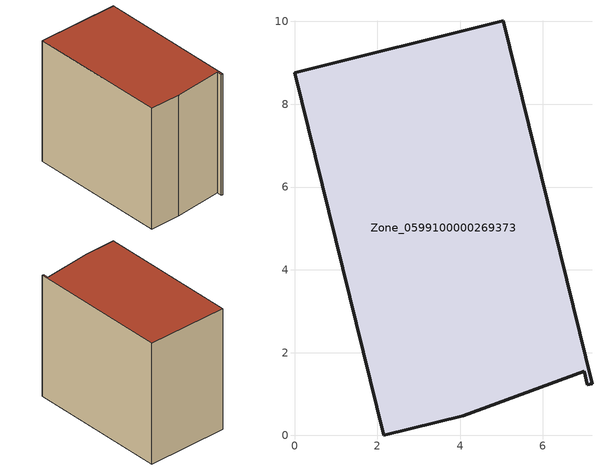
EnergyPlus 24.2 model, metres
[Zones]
Zone_0599100000269373
 floor ground (C_G): 0,8.76 5.04,10.02 7.19,1.25 7.07,1.22 7,1.55 4.08,0.48 2.16,0 z0
 wall outside (C_F): 5.04,10.02 0,8.76 2.16,0 4.08,0.48 7,1.55 7.07,1.22 7.19,1.25 5.04,10.02 z0:7.86
 roof outside (C_R): 7.07,1.22 7.19,1.25 5.04,10.02 0,8.76 2.16,0 4.08,0.48 7,1.55 z7.86
[BUILDING]
Pand.0599100000269373: North Axis=0; Terrain=City; Loads Convergence Tolerance Value=0.04; Temperature Convergence Tolerance Value=0.4; Solar Distribution=FullExterior; Maximum Number of Warmup Days=25; Minimum Number of Warmup Days=1
[Site:Location]
Rotterdam.The.Hague.AP_ZH_NLD Design_Conditions: Latitude=51.96; Longitude=4.45; Time Zone=1; Elevation=-4.5
[SITE:GROUNDTEMPERATURE:BUILDINGSURFACE]
18, 18, 18, 18, 18, 18, 18, 18, 18, 18, 18, 18
[MATERIAL] Thermal Absorptance=0.9; Solar Absorptance=0.7; Visible Absorptance=0.7
Name | Roughness | Thickness | Conductivity | Density | Specific Heat
G.TI.1975-1991 | MediumSmooth | 0.15 | 0.288461 | 540 | 1210
F.TI.1975-1991 | Rough | 0.3 | 0.230769 | 1920 | 840
R.TI.1975-1991 | MediumRough | 0.2 | 0.153846 | 1500 | 1000
[CONSTRUCTION]
C_G: G.TI.1975-1991
C_F: F.TI.1975-1991
C_R: R.TI.1975-1991
[ZONE]
Zone_0599100000269373: Type=1; Multiplier=1; Ceiling Height=Autocalculate; Volume=Autocalculate; Floor Area=autocalculate; Part of Total Floor Area=Yes
[ZONEINFILTRATION:DESIGNFLOWRATE]
Infil_Zone_0599100000269373: Zone or ZoneList or Space or SpaceList=Zone_0599100000269373; Schedule=AlwaysOn; Design Flow Rate Calculation Method=Flow/Area; Flow Rate per Floor Area=0.003; Constant Term Coefficient=1; Temperature Term Coefficient=0; Velocity Term Coefficient=0; Velocity Squared Term Coefficient=0
[HVACTEMPLATE:ZONE:IDEALLOADSAIRSYSTEM]
Zone_0599100000269373: Maximum Heating Supply Air Temperature=50; Minimum Cooling Supply Air Temperature=13; Maximum Heating Supply Air Humidity Ratio=0.0156; Minimum Cooling Supply Air Humidity Ratio=0.0077; Heating Limit=NoLimit; Cooling Limit=NoLimit; Dehumidification Control Type=ConstantSensibleHeatRatio; Cooling Sensible Heat Ratio=0.7; Dehumidification Setpoint=60; Humidification Control Type=None; Humidification Setpoint=30; Outdoor Air Method=None; Outdoor Air Flow Rate per Person=0.00944; Outdoor Air Flow Rate per Zone Floor Area=0; Outdoor Air Flow Rate per Zone=0; Demand Controlled Ventilation Type=None; Outdoor Air Economizer Type=NoEconomizer; Heat Recovery Type=None; Sensible Heat Recovery Effectiveness=0.7; Latent Heat Recovery Effectiveness=0.65
[ZONECONTROL:THERMOSTAT]
ThermostatControl_Zone_0599100000269373: Zone or ZoneList=Zone_0599100000269373; Control Type Schedule=DualSetpointControlType; Control 1=Thermostat_Zone_0599100000269373; Temperature Difference Between Cutout And Setpoint=0
[THERMOSTATSETPOINT:DUALSETPOINT]
Thermostat_Zone_0599100000269373: Heating Setpoint Temperature Schedule=HeatingSetpoint_Zone_0599100000269373; Cooling Setpoint Temperature Schedule=CoolingSetpoint_Zone_0599100000269373
[SCHEDULE:COMPACT]
HeatingSetpoint_Zone_0599100000269373: Through: 12/31, For: AllDays, Until: 24:00, 21
CoolingSetpoint_Zone_0599100000269373: Through: 12/31, For: AllDays, Until: 24:00, 24
DualSetpointControlType: Through: 12/31, For: AllDays, Until: 24:00, 4
AlwaysOn: Through: 12/31, For: AllDays, Until: 24:00, 1
